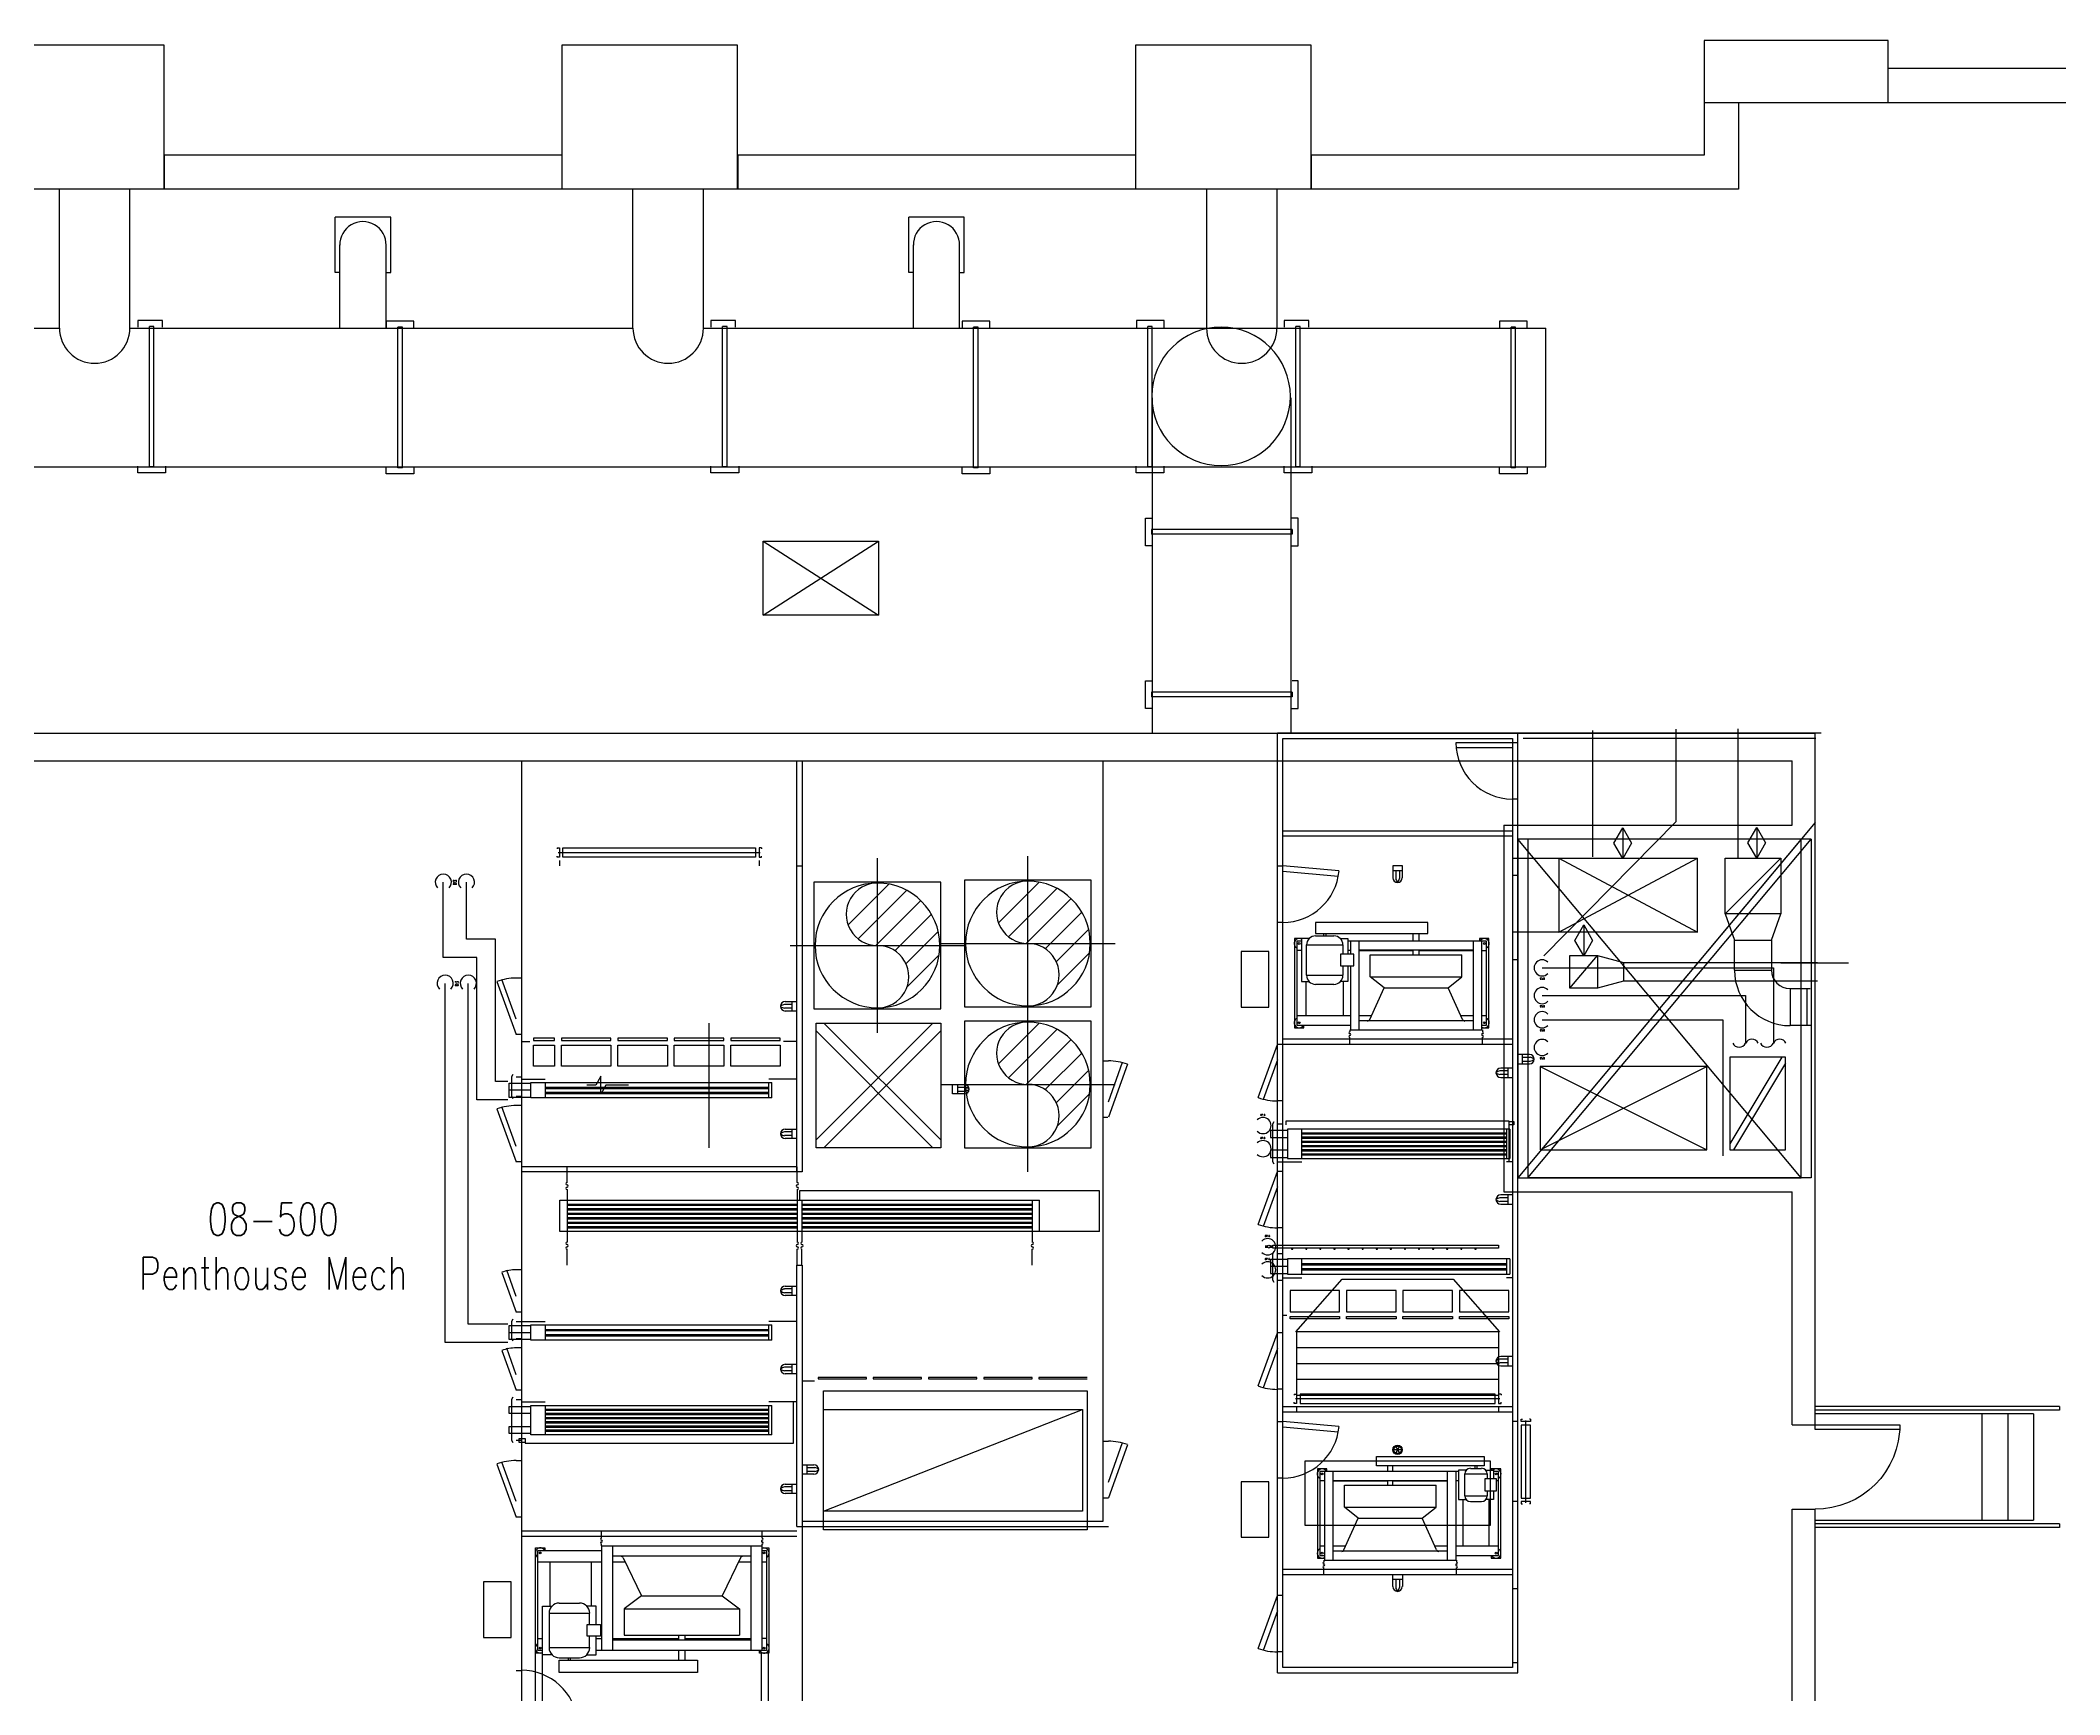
# Model space of a CAD drawing. Extents: x 11182 to 734459, y -1391328 to 152085.
# Drawn here: x 677906 to 699734, y -844940 to -827056 of the extents above; entities that cross this region are included whole.
import ezdxf
from ezdxf.enums import TextEntityAlignment as Align

# ---------------------------------------------------------------- set-up
doc = ezdxf.new("R2010")
doc.units = 0
doc.header["$LTSCALE"] = 500
doc.header["$MEASUREMENT"] = 0
for name, color, linetype in [('0_room_data', 7, 'CONTINUOUS'), ('1_Wall_Exist', 251, 'CONTINUOUS'), ('3_Text', 7, 'CONTINUOUS')]:
    doc.layers.add(name, color=color, linetype=linetype)
doc.styles.add('1_200', font='simplex.shx', dxfattribs={"width": 0.75, "height": 460})
doc.styles.add('NTS2-0MM', font='ROMANS.shx', dxfattribs={"height": 200})

# ---------------------------------------------------------------- blocks, each defined once
blk = doc.blocks.new('room_data')
at = {"layer": '3_Text', "style": '1_200', "width": 0.75}
for tag, p in [('ROOMNUM', (0, 0)), ('ROOMUSE', (0, -575))]:
    blk.add_attdef(tag, text='', height=345, dxfattribs=at).set_placement(p, align=Align.MIDDLE_CENTER)

msp = doc.modelspace()

# ---------------------------------------------------------------- linework, layer by layer
at = {"layer": '1_Wall_Exist'}
for p, q in [((695893, -827056), (695893, -828296)), ((697880, -827056), (695893, -827056)), ((697880, -827727), (697880, -827056)), ((679243, -827109), (677343, -827109)), ((679243, -828666), (679243, -827109)), ((683543, -827109), (683543, -828666)), ((685443, -827109), (683543, -827109)), ((685443, -828666), (685443, -827109)), ((689743, -827109), (689743, -828666)), ((691643, -827109), (689743, -827109)), ((691643, -828666), (691643, -827109)), ((697886, -827357), (702086, -827357)), ((695893, -827727), (716060, -827727)), ((696263, -827727), (696263, -828666)), ((683542, -828296), (679244, -828296)), ((679244, -828296), (679244, -828666)), ((689742, -828296), (685444, -828296)), ((685444, -828296), (685444, -828666)), ((695893, -828296), (691644, -828296)), ((691644, -828296), (691644, -828666)), ((696263, -828666), (658003, -828666)), ((678112, -830166), (678112, -828666)), ((678874, -830166), (678874, -828666)), ((684312, -830166), (684312, -828666)), ((685074, -830166), (685074, -828666)), ((690512, -828666), (690512, -830166)), ((691274, -828666), (691274, -830166)), ((681093, -829566), (681093, -828966)), ((681693, -828966), (681093, -828966)), ((681693, -829566), (681693, -828966)), ((687293, -829566), (687293, -828966)), ((687893, -828966), (687293, -828966)), ((687893, -829566), (687893, -828966)), ((681143, -830166), (681143, -829266)), ((681643, -830166), (681643, -829266)), ((687343, -830166), (687343, -829266)), ((687843, -830166), (687843, -829266)), ((681143, -829566), (681093, -829566)), ((681643, -829566), (681693, -829566)), ((687343, -829566), (687293, -829566)), ((687843, -829566), (687893, -829566)), ((678960, -830083), (678960, -830158)), ((679225, -830083), (678960, -830083)), ((679225, -830158), (679225, -830083)), ((681644, -830091), (681644, -830166)), ((681944, -830091), (681644, -830091)), ((681944, -830166), (681944, -830091)), ((685155, -830083), (685155, -830158)), ((685421, -830083), (685155, -830083)), ((685421, -830158), (685421, -830083)), ((687870, -830091), (687870, -830166)), ((688170, -830091), (687870, -830091)), ((688170, -830166), (688170, -830091)), ((689754, -830084), (689754, -830159)), ((690054, -830084), (689754, -830084)), ((690054, -830159), (690054, -830084)), ((691351, -830083), (691351, -830158)), ((691617, -830083), (691351, -830083)), ((691617, -830158), (691617, -830083)), ((693679, -830091), (693679, -830166)), ((693979, -830091), (693679, -830091)), ((693979, -830166), (693979, -830091)), ((672674, -830166), (678112, -830166)), ((678874, -830166), (684312, -830166)), ((679084, -831668), (679084, -830148)), ((679134, -830148), (679084, -830148)), ((679134, -831668), (679134, -830148)), ((681769, -831676), (681769, -830156)), ((681819, -830156), (681769, -830156)), ((681819, -831676), (681819, -830156)), ((685074, -830166), (694180, -830166)), ((685280, -831668), (685280, -830148)), ((685330, -830148), (685280, -830148)), ((685330, -831668), (685330, -830148)), ((687995, -831676), (687995, -830156)), ((688045, -830156), (687995, -830156)), ((688045, -831676), (688045, -830156)), ((689876, -831668), (689876, -830148)), ((689926, -830148), (689876, -830148)), ((689926, -831668), (689926, -830148)), ((691476, -831668), (691476, -830148)), ((691526, -830148), (691476, -830148)), ((691526, -831668), (691526, -830148)), ((693804, -831676), (693804, -830156)), ((693854, -830156), (693804, -830156)), ((693854, -831676), (693854, -830156)), ((694180, -831666), (694180, -830166)), ((689927, -834546), (689927, -830921)), ((691427, -834546), (691427, -830921)), ((658740, -831666), (694180, -831666)), ((678959, -831733), (678959, -831658)), ((679259, -831733), (678959, -831733)), ((679134, -831668), (679084, -831668)), ((679259, -831658), (679259, -831733)), ((681644, -831741), (681644, -831666)), ((681944, -831741), (681644, -831741)), ((681819, -831676), (681769, -831676)), ((681944, -831666), (681944, -831741)), ((685155, -831733), (685155, -831658)), ((685455, -831733), (685155, -831733)), ((685330, -831668), (685280, -831668)), ((685455, -831658), (685455, -831733)), ((687870, -831741), (687870, -831666)), ((688170, -831741), (687870, -831741)), ((688045, -831676), (687995, -831676)), ((688170, -831666), (688170, -831741)), ((689751, -831733), (689751, -831658)), ((690051, -831733), (689751, -831733)), ((689926, -831668), (689876, -831668)), ((690051, -831658), (690051, -831733)), ((691351, -831733), (691351, -831658)), ((691651, -831733), (691351, -831733)), ((691526, -831668), (691476, -831668)), ((691651, -831658), (691651, -831733)), ((693679, -831741), (693679, -831666)), ((693979, -831741), (693679, -831741)), ((693854, -831676), (693804, -831676)), ((693979, -831666), (693979, -831741)), ((689852, -832221), (689927, -832221)), ((689852, -832521), (689852, -832221)), ((691502, -832221), (691427, -832221)), ((691502, -832521), (691502, -832221)), ((685718, -832469), (686968, -832469)), ((685718, -833269), (685718, -832469)), ((685718, -832469), (686968, -833269)), ((685718, -833269), (686968, -832469)), ((686968, -832469), (686968, -833269)), ((689927, -832521), (689852, -832521)), ((691438, -832343), (689918, -832343)), ((689918, -832343), (689918, -832393)), ((691438, -832393), (689918, -832393)), ((691427, -832521), (691502, -832521)), ((691438, -832343), (691438, -832393)), ((686968, -833269), (685718, -833269)), ((689852, -833981), (689922, -833981)), ((689852, -834281), (689852, -833981)), ((691502, -833981), (691437, -833981)), ((691502, -834281), (691502, -833981)), ((691438, -834104), (689918, -834104)), ((689918, -834104), (689918, -834154)), ((691438, -834154), (689918, -834154)), ((691438, -834104), (691438, -834154)), ((689927, -834281), (689852, -834281)), ((691427, -834281), (691502, -834281)), ((667434, -834546), (697093, -834546)), ((691279, -844703), (691279, -834546)), ((697156, -834546), (691279, -834546)), ((691337, -834604), (693819, -834604)), ((691337, -844646), (691337, -834604)), ((693210, -834648), (693877, -834648)), ((693814, -834705), (693212, -834706)), ((693819, -834604), (693819, -844646)), ((693877, -844703), (693877, -834546)), ((697099, -834604), (693934, -834604)), ((694689, -835882), (694689, -834518)), ((695588, -835501), (695588, -834503)), ((696260, -835902), (696260, -834499)), ((697093, -842074), (697093, -834546)), ((667434, -834846), (696843, -834846)), ((683107, -834846), (683107, -845345)), ((686085, -839290), (686085, -834846)), ((686142, -834846), (686142, -839290)), ((689394, -843065), (689394, -834846)), ((696843, -835541), (696843, -834846)), ((693877, -835258), (693819, -835258)), ((693725, -835541), (696843, -835541)), ((693725, -835541), (693725, -839505)), ((697093, -835511), (693877, -839353)), ((694159, -836952), (695588, -835501)), ((694915, -835735), (695011, -835568)), ((695011, -835568), (695011, -835902)), ((695011, -835568), (695108, -835735)), ((696363, -835731), (696460, -835564)), ((696460, -835564), (696460, -835898)), ((696460, -835564), (696556, -835731)), ((683491, -835785), (683517, -835785)), ((683491, -835785), (683491, -835798)), ((683517, -835785), (683517, -835887)), ((683554, -835887), (683554, -835785)), ((683554, -835785), (685638, -835785)), ((685638, -835785), (685638, -835887)), ((685676, -835785), (685676, -835887)), ((685701, -835785), (685676, -835785)), ((685701, -835785), (685701, -835798)), ((693819, -835604), (691337, -835604)), ((693819, -835661), (691337, -835661)), ((696941, -839353), (693877, -835693)), ((696941, -835693), (693877, -839353)), ((696941, -835693), (693877, -835693)), ((693877, -835693), (693877, -839353)), ((697048, -835692), (693985, -835692)), ((693985, -839352), (697048, -835692)), ((693985, -835692), (693985, -839352)), ((695011, -835902), (694915, -835735)), ((695108, -835735), (695011, -835902)), ((696460, -835898), (696363, -835731)), ((696556, -835731), (696460, -835898)), ((696941, -839353), (696941, -835693)), ((697048, -835692), (697048, -839352)), ((683491, -835887), (683491, -835874)), ((683517, -835887), (683491, -835887)), ((683504, -835836), (685688, -835836)), ((683517, -835924), (683517, -835982)), ((685638, -835887), (683554, -835887)), ((685676, -835887), (685701, -835887)), ((685676, -835924), (685676, -835982)), ((685701, -835887), (685701, -835874)), ((686085, -835982), (686142, -835982)), ((686955, -837786), (686955, -835896)), ((688581, -839289), (688581, -835875)), ((691279, -835982), (691337, -835982)), ((691944, -836035), (691337, -835982)), ((692629, -835982), (692527, -835982)), ((692527, -835982), (692527, -836109)), ((692629, -836109), (692629, -835982)), ((693819, -835898), (695820, -835898)), ((694320, -836698), (695820, -835898)), ((694320, -835898), (695820, -836698)), ((694320, -835898), (694320, -836698)), ((695820, -836698), (695820, -835898)), ((696120, -836498), (696120, -835898)), ((696120, -835898), (696720, -835898)), ((696120, -836498), (696720, -835898)), ((696720, -835898), (696720, -836498)), ((682262, -836973), (682262, -836157)), ((682512, -836773), (682512, -836157)), ((687641, -836156), (686269, -836156)), ((686269, -836156), (686269, -837527)), ((686637, -836617), (687077, -836177)), ((687641, -837527), (687641, -836156)), ((689267, -836134), (687895, -836134)), ((687895, -836134), (687895, -837506)), ((688263, -836595), (688702, -836156)), ((688897, -836223), (688372, -836748)), ((689267, -837506), (689267, -836134)), ((691337, -836039), (691936, -836092)), ((692527, -836032), (692629, -836032)), ((692558, -836032), (692558, -836116)), ((692598, -836032), (692598, -836116)), ((693877, -836083), (693819, -836083)), ((687271, -836245), (686747, -836769)), ((686937, -836841), (687423, -836355)), ((688563, -836819), (689049, -836333)), ((687538, -836502), (687142, -836898)), ((689164, -836480), (688768, -836876)), ((688888, -837018), (689238, -836668)), ((691279, -836591), (691337, -836591)), ((691689, -836594), (691689, -836712)), ((692904, -836594), (691689, -836594)), ((692904, -836712), (692904, -836594)), ((694493, -836786), (694590, -836619)), ((694590, -836619), (694590, -836953)), ((694590, -836619), (694686, -836786)), ((696720, -836498), (696120, -836498)), ((696120, -836498), (696220, -836785)), ((696620, -836785), (696720, -836498)), ((682826, -836773), (682512, -836773)), ((682826, -838311), (682826, -836773)), ((686010, -836841), (687900, -836841)), ((687263, -837040), (687613, -836690)), ((687636, -836820), (689526, -836820)), ((691565, -836766), (691463, -836766)), ((691463, -836766), (691463, -837731)), ((691489, -836794), (691489, -837702)), ((691540, -836794), (691489, -836794)), ((691622, -836767), (691540, -836767)), ((691540, -836767), (691540, -837231)), ((691565, -836767), (691565, -836766)), ((691594, -836836), (691987, -836836)), ((691594, -837163), (691594, -836836)), ((691689, -836712), (692904, -836712)), ((691692, -836737), (691889, -836737)), ((691779, -836737), (691779, -836712)), ((691802, -836712), (691802, -836737)), ((691959, -836767), (692041, -836767)), ((691987, -836836), (691987, -836936)), ((692041, -836767), (692041, -836936)), ((693540, -836794), (692041, -836794)), ((692067, -836794), (692067, -836936)), ((692163, -837753), (692163, -836794)), ((692747, -836794), (692747, -836712)), ((692809, -836712), (692809, -836794)), ((693393, -836794), (693393, -837753)), ((693565, -836766), (693464, -836766)), ((693464, -836766), (693464, -836794)), ((693489, -837753), (693489, -836794)), ((693540, -837702), (693540, -836794)), ((693565, -837731), (693565, -836766)), ((695820, -836698), (693819, -836698)), ((694590, -836953), (694493, -836786)), ((694686, -836786), (694590, -836953)), ((696220, -837108), (696220, -836785)), ((696220, -836785), (696620, -836785)), ((696220, -836785), (696620, -836785)), ((696620, -836785), (696620, -837108)), ((682626, -836973), (682262, -836973)), ((682626, -838511), (682626, -836973)), ((687623, -836942), (687273, -837291)), ((689248, -836920), (688899, -837270)), ((691187, -836908), (690887, -836908)), ((690887, -836908), (690887, -837508)), ((691187, -837508), (691187, -836908)), ((691540, -836896), (691489, -836896)), ((691962, -836936), (691962, -837063)), ((692105, -836936), (691962, -836936)), ((691962, -837063), (692105, -837063)), ((691987, -837063), (691987, -837163)), ((692067, -836896), (692041, -836896)), ((692041, -837063), (692041, -837231)), ((692067, -837063), (692067, -837753)), ((692105, -837063), (692105, -836936)), ((692163, -836890), (693393, -836890)), ((692163, -836896), (692747, -836896)), ((692283, -836941), (693273, -836941)), ((692283, -837180), (692283, -836941)), ((692747, -836941), (692747, -836890)), ((692809, -836890), (692809, -836941)), ((692809, -836896), (693393, -836896)), ((693273, -837180), (693273, -836941)), ((693489, -836896), (693540, -836896)), ((693877, -836998), (693819, -836998)), ((694141, -837083), (696640, -837083)), ((694440, -837301), (694740, -836951)), ((694440, -837301), (694440, -836951)), ((694440, -836951), (694740, -836951)), ((694740, -836951), (694740, -837301)), ((694740, -836951), (695020, -837026)), ((695020, -837026), (697117, -837026)), ((695020, -837026), (695020, -837226)), ((696640, -837083), (696640, -837897)), ((696720, -837028), (697453, -837028)), ((682282, -841134), (682282, -837251)), ((682532, -840934), (682532, -837251)), ((682841, -837231), (683050, -837804)), ((683050, -837637), (682896, -837209)), ((683107, -837194), (683050, -837194)), ((691540, -837231), (691622, -837231)), ((691590, -837601), (691590, -837231)), ((691594, -837163), (691987, -837163)), ((691692, -837261), (691889, -837261)), ((692041, -837231), (691959, -837231)), ((691990, -837231), (691990, -837601)), ((692277, -837642), (692431, -837299)), ((692283, -837180), (693273, -837180)), ((692431, -837299), (692283, -837180)), ((692431, -837299), (693125, -837299)), ((693125, -837299), (693273, -837180)), ((693280, -837642), (693125, -837299)), ((694740, -837301), (694440, -837301)), ((695020, -837226), (694740, -837301)), ((697117, -837226), (695020, -837226)), ((696220, -837108), (696620, -837108)), ((696820, -837308), (696820, -837708)), ((696820, -837308), (697038, -837308)), ((697007, -837708), (697007, -837308)), ((686034, -837479), (685951, -837479)), ((686034, -837519), (685951, -837519)), ((685958, -837448), (686085, -837448)), ((686034, -837550), (686034, -837448)), ((686269, -837527), (687641, -837527)), ((687895, -837506), (689267, -837506)), ((690887, -837508), (691187, -837508)), ((694141, -837383), (696340, -837383)), ((696340, -837383), (696340, -837897)), ((685131, -837680), (685131, -839030)), ((686085, -837550), (685958, -837550)), ((686291, -838944), (687555, -837680)), ((686291, -837680), (687641, -837680)), ((686291, -839030), (686291, -837680)), ((686377, -837680), (687641, -838944)), ((687641, -837680), (687641, -839030)), ((689267, -837658), (687895, -837658)), ((687895, -837658), (687895, -839030)), ((688263, -838119), (688702, -837680)), ((688897, -837747), (688372, -838272)), ((689267, -839030), (689267, -837658)), ((691463, -837731), (691565, -837731)), ((692067, -837601), (691489, -837601)), ((691489, -837702), (692067, -837702)), ((691565, -837731), (691565, -837702)), ((692061, -837753), (692061, -837773)), ((692067, -837753), (693489, -837753)), ((692295, -837601), (692163, -837601)), ((693393, -837657), (692163, -837657)), ((693393, -837601), (693261, -837601)), ((693540, -837601), (693489, -837601)), ((693489, -837702), (693540, -837702)), ((693489, -837731), (693565, -837731)), ((693496, -837753), (693496, -837773)), ((694141, -837644), (696095, -837644)), ((696095, -837644), (696095, -839117)), ((697046, -837708), (696820, -837708)), ((683107, -837804), (683050, -837804)), ((683107, -837880), (683198, -837880)), ((683235, -837843), (683235, -837867)), ((683465, -837843), (683235, -837843)), ((683235, -837867), (683465, -837867)), ((683235, -838147), (683235, -837918)), ((683235, -837918), (683465, -837918)), ((683465, -837867), (683465, -837843)), ((683465, -837918), (683465, -838147)), ((683540, -837843), (683540, -837867)), ((684074, -837843), (683540, -837843)), ((683540, -837867), (684074, -837867)), ((683540, -838147), (683540, -837918)), ((683540, -837918), (684074, -837918)), ((684074, -837867), (684074, -837843)), ((684074, -837918), (684074, -838147)), ((684150, -837843), (684150, -837867)), ((684684, -837843), (684150, -837843)), ((684150, -837867), (684684, -837867)), ((684150, -838147), (684150, -837918)), ((684150, -837918), (684684, -837918)), ((684684, -837867), (684684, -837843)), ((684684, -837918), (684684, -838147)), ((684759, -837843), (684759, -837867)), ((685294, -837843), (684759, -837843)), ((684759, -837867), (685294, -837867)), ((684759, -838147), (684759, -837918)), ((684759, -837918), (685294, -837918)), ((685294, -837867), (685294, -837843)), ((685294, -837918), (685294, -838147)), ((685369, -837843), (685369, -837867)), ((685903, -837843), (685369, -837843)), ((685369, -837867), (685903, -837867)), ((685369, -838147), (685369, -837918)), ((685369, -837918), (685903, -837918)), ((685903, -837867), (685903, -837843)), ((685903, -837918), (685903, -838147)), ((686085, -837880), (685941, -837880)), ((686291, -837765), (687555, -839030)), ((686377, -839030), (687641, -837765)), ((688563, -838343), (689049, -837857)), ((691071, -838485), (691279, -837912)), ((693819, -837912), (691279, -837912)), ((693819, -837855), (691337, -837855)), ((692061, -837912), (692061, -837834)), ((693496, -837912), (693496, -837834)), ((683465, -838147), (683235, -838147)), ((684074, -838147), (683540, -838147)), ((684684, -838147), (684150, -838147)), ((685294, -838147), (684759, -838147)), ((685903, -838147), (685369, -838147)), ((689164, -838004), (688768, -838400)), ((688888, -838542), (689238, -838192)), ((689394, -838090), (689451, -838090)), ((689451, -838532), (689605, -838104)), ((689659, -838126), (689451, -838699)), ((691279, -838079), (691126, -838507)), ((693769, -838196), (693685, -838196)), ((693819, -838166), (693692, -838166)), ((693769, -838166), (693769, -838268)), ((694004, -838020), (693877, -838020)), ((693877, -838121), (694004, -838121)), ((693927, -838122), (693927, -838020)), ((693927, -838050), (694011, -838050)), ((693927, -838091), (694011, -838091)), ((693927, -838091), (694011, -838091)), ((694120, -839050), (695920, -838150)), ((694120, -838150), (695920, -839050)), ((695920, -838150), (694120, -838150)), ((694120, -838150), (694120, -839050)), ((695920, -839050), (695920, -838150)), ((696770, -838050), (696170, -838050)), ((696170, -838050), (696170, -839050)), ((696732, -838050), (696170, -838986)), ((696770, -838113), (696208, -839050)), ((696770, -839050), (696770, -838050)), ((682961, -838311), (682826, -838311)), ((682974, -838331), (683207, -838331)), ((682974, -838483), (682974, -838331)), ((683207, -838407), (682974, -838407)), ((683012, -838236), (683000, -838261)), ((683000, -838261), (683000, -838471)), ((683050, -838261), (683107, -838261)), ((683107, -838287), (683363, -838287)), ((683207, -838489), (683207, -838324)), ((683207, -838324), (685814, -838324)), ((683363, -838324), (683363, -838489)), ((683363, -838373), (685779, -838373)), ((683363, -838386), (685779, -838386)), ((683909, -838351), (683812, -838351)), ((683965, -838254), (683909, -838351)), ((683965, -838449), (683965, -838254)), ((684019, -838351), (683965, -838449)), ((684264, -838351), (684019, -838351)), ((686085, -838287), (685779, -838287)), ((685779, -838489), (685779, -838324)), ((685814, -838489), (685814, -838324)), ((687636, -838344), (689526, -838344)), ((687768, -838445), (687768, -838344)), ((687819, -838344), (687819, -838445)), ((687819, -838374), (687903, -838374)), ((687819, -838415), (687903, -838415)), ((693769, -838237), (693685, -838237)), ((693692, -838268), (693819, -838268)), ((682961, -838511), (682626, -838511)), ((682841, -838609), (683050, -839182)), ((683050, -839015), (682896, -838587)), ((683207, -838483), (682974, -838483)), ((683000, -838471), (683012, -838496)), ((683050, -838471), (683107, -838471)), ((683107, -838572), (683050, -838572)), ((685814, -838489), (683207, -838489)), ((683363, -838428), (685779, -838428)), ((683363, -838441), (685779, -838441)), ((687895, -838445), (687768, -838445)), ((689248, -838444), (688899, -838794)), ((691337, -838522), (691279, -838522)), ((685958, -838826), (686085, -838826)), ((686034, -838928), (686034, -838826)), ((689387, -838699), (689444, -838699)), ((691203, -838840), (691203, -838916)), ((691387, -838840), (691203, -838840)), ((691229, -838769), (691242, -838744)), ((691229, -839182), (691229, -838769)), ((691279, -838769), (691337, -838769)), ((691374, -838737), (693782, -838737)), ((691374, -838779), (691374, -838737)), ((693790, -838827), (691387, -838827)), ((691387, -838827), (691387, -839144)), ((691542, -839144), (691542, -838827)), ((693755, -838827), (693755, -839144)), ((693782, -838737), (693782, -839182)), ((693782, -838744), (693834, -838744)), ((693834, -838779), (693782, -838779)), ((693790, -838827), (693790, -839144)), ((693834, -838744), (693834, -838779)), ((686034, -838857), (685951, -838857)), ((686034, -838897), (685951, -838897)), ((686085, -838928), (685958, -838928)), ((687641, -839030), (686291, -839030)), ((687895, -839030), (689267, -839030)), ((691203, -838916), (691387, -838916)), ((691203, -839055), (691203, -839132)), ((691387, -839055), (691203, -839055)), ((691542, -838866), (693755, -838866)), ((691542, -838879), (693755, -838879)), ((691542, -838911), (693755, -838911)), ((691542, -838924), (693755, -838924)), ((691542, -838957), (693755, -838957)), ((691542, -838969), (693755, -838969)), ((691542, -839002), (693755, -839002)), ((691542, -839015), (693755, -839015)), ((691542, -839047), (693755, -839047)), ((691542, -839060), (693755, -839060)), ((694120, -839050), (695920, -839050)), ((696170, -839050), (696770, -839050)), ((683107, -839182), (683050, -839182)), ((686085, -839233), (683107, -839233)), ((683599, -839404), (683599, -839233)), ((686088, -839404), (686088, -839233)), ((691071, -839856), (691279, -839284)), ((691203, -839132), (691387, -839132)), ((691242, -839207), (691229, -839182)), ((691279, -839182), (691542, -839182)), ((691337, -839284), (691279, -839284)), ((691387, -839144), (693790, -839144)), ((691542, -839093), (693755, -839093)), ((691542, -839105), (693755, -839105)), ((693819, -839182), (693755, -839182)), ((686142, -839290), (683107, -839290)), ((683599, -839480), (683599, -840049)), ((686088, -839480), (686088, -840049)), ((686114, -839493), (686114, -839595)), ((689356, -839493), (686114, -839493)), ((689356, -839934), (689356, -839493)), ((691279, -839451), (691126, -839878)), ((693725, -839505), (696843, -839505)), ((693877, -839353), (696941, -839353)), ((697048, -839352), (693985, -839352)), ((696843, -842023), (696843, -839505)), ((683523, -839934), (683523, -839595)), ((683523, -839595), (688705, -839595)), ((683599, -839637), (686088, -839637)), ((683599, -839650), (686088, -839650)), ((683599, -839685), (686088, -839685)), ((683599, -839698), (686088, -839698)), ((686139, -839595), (686139, -840049)), ((686139, -839637), (688628, -839637)), ((686139, -839650), (688628, -839650)), ((686139, -839685), (688628, -839685)), ((686139, -839698), (688628, -839698)), ((688628, -839595), (688628, -840049)), ((688705, -839934), (688705, -839595)), ((693769, -839568), (693685, -839568)), ((693769, -839609), (693685, -839609)), ((693819, -839538), (693692, -839538)), ((693692, -839639), (693819, -839639)), ((693769, -839538), (693769, -839639)), ((689356, -839934), (683523, -839934)), ((683599, -839734), (686088, -839734)), ((683599, -839747), (686088, -839747)), ((683599, -839782), (686088, -839782)), ((683599, -839795), (686088, -839795)), ((683599, -839831), (686088, -839831)), ((683599, -839844), (686088, -839844)), ((683599, -839880), (686088, -839880)), ((683599, -839892), (686088, -839892)), ((686139, -839734), (688628, -839734)), ((686139, -839747), (688628, -839747)), ((686139, -839782), (688628, -839782)), ((686139, -839795), (688628, -839795)), ((686139, -839831), (688628, -839831)), ((686139, -839844), (688628, -839844)), ((686139, -839880), (688628, -839880)), ((686139, -839892), (688628, -839892)), ((691337, -839893), (691279, -839893)), ((683599, -840296), (683599, -840125)), ((686088, -840296), (686088, -840125)), ((686139, -840296), (686139, -840125)), ((688628, -840296), (688628, -840125)), ((691146, -840088), (691174, -840088)), ((691146, -840104), (691174, -840104)), ((691201, -840088), (691229, -840088)), ((691201, -840104), (691229, -840104)), ((691229, -840080), (693667, -840080)), ((691229, -840112), (691229, -840080)), ((693667, -840112), (691229, -840112)), ((691229, -840173), (691242, -840147)), ((691432, -840112), (691432, -840125)), ((691432, -840125), (691445, -840125)), ((691445, -840125), (691445, -840112)), ((691584, -840112), (691584, -840125)), ((691584, -840125), (691597, -840125)), ((691597, -840125), (691597, -840112)), ((691737, -840112), (691737, -840125)), ((691737, -840125), (691749, -840125)), ((691749, -840125), (691749, -840112)), ((691889, -840112), (691889, -840125)), ((691889, -840125), (691902, -840125)), ((691902, -840125), (691902, -840112)), ((692041, -840112), (692041, -840125)), ((692041, -840125), (692054, -840125)), ((692054, -840125), (692054, -840112)), ((692194, -840112), (692194, -840125)), ((692194, -840125), (692207, -840125)), ((692207, -840125), (692207, -840112)), ((692346, -840112), (692346, -840125)), ((692346, -840125), (692359, -840125)), ((692359, -840125), (692359, -840112)), ((692499, -840112), (692499, -840125)), ((692499, -840125), (692511, -840125)), ((692511, -840125), (692511, -840112)), ((692651, -840112), (692651, -840125)), ((692651, -840125), (692664, -840125)), ((692664, -840125), (692664, -840112)), ((692803, -840112), (692803, -840125)), ((692803, -840125), (692816, -840125)), ((692816, -840125), (692816, -840112)), ((692956, -840112), (692956, -840125)), ((692956, -840125), (692969, -840125)), ((692969, -840125), (692969, -840112)), ((693108, -840112), (693108, -840125)), ((693108, -840125), (693121, -840125)), ((693121, -840125), (693121, -840112)), ((693261, -840112), (693261, -840125)), ((693261, -840125), (693273, -840125)), ((693273, -840125), (693273, -840112)), ((693413, -840112), (693413, -840125)), ((693413, -840125), (693426, -840125)), ((693426, -840125), (693426, -840112)), ((693667, -840080), (693667, -840112)), ((682893, -840375), (683050, -840804)), ((683050, -840637), (682948, -840352)), ((683107, -840347), (683050, -840347)), ((686085, -843122), (686085, -840296)), ((686085, -840296), (686142, -840296)), ((686142, -840296), (686142, -845345)), ((691203, -840237), (691203, -840389)), ((691387, -840237), (691203, -840237)), ((691387, -840313), (691203, -840313)), ((691229, -840458), (691229, -840173)), ((691279, -840173), (691337, -840173)), ((693790, -840230), (691387, -840230)), ((691387, -840230), (691387, -840395)), ((691542, -840395), (691542, -840230)), ((691542, -840279), (693755, -840279)), ((691542, -840292), (693755, -840292)), ((691542, -840334), (693755, -840334)), ((691542, -840347), (693755, -840347)), ((693755, -840230), (693755, -840395)), ((693790, -840230), (693790, -840395)), ((686034, -840555), (685951, -840555)), ((686034, -840596), (685951, -840596)), ((685958, -840525), (686085, -840525)), ((686034, -840627), (686034, -840525)), ((691203, -840389), (691387, -840389)), ((691242, -840484), (691229, -840458)), ((691279, -840458), (691337, -840458)), ((691337, -840433), (691542, -840433)), ((691387, -840395), (693790, -840395)), ((691951, -840572), (691417, -840572)), ((691417, -840572), (691417, -840802)), ((691478, -841017), (691978, -840449)), ((691951, -840802), (691951, -840572)), ((691978, -840449), (693178, -840449)), ((692561, -840572), (692027, -840572)), ((692027, -840572), (692027, -840802)), ((692561, -840802), (692561, -840572)), ((693171, -840572), (692636, -840572)), ((692636, -840572), (692636, -840802)), ((693171, -840802), (693171, -840572)), ((693178, -840449), (693678, -841017)), ((693780, -840572), (693246, -840572)), ((693246, -840572), (693246, -840802)), ((693819, -840433), (693755, -840433)), ((693780, -840802), (693780, -840572)), ((683107, -840804), (683050, -840804)), ((686085, -840627), (685958, -840627)), ((691417, -840802), (691951, -840802)), ((692027, -840802), (692561, -840802)), ((692636, -840802), (693171, -840802)), ((693246, -840802), (693780, -840802)), ((682961, -840934), (682532, -840934)), ((682974, -840950), (683207, -840950)), ((682974, -841102), (682974, -840950)), ((682974, -841026), (683207, -841026)), ((683012, -840881), (683000, -840906)), ((683000, -840906), (683000, -841090)), ((683050, -840906), (683363, -840906)), ((683207, -841109), (683207, -840944)), ((683207, -840944), (685814, -840944)), ((683363, -840944), (683363, -841109)), ((683363, -840992), (685779, -840992)), ((683363, -841005), (685779, -841005)), ((686085, -840906), (685779, -840906)), ((685779, -841109), (685779, -840944)), ((685814, -841109), (685814, -840944)), ((691071, -841603), (691279, -841030)), ((691337, -841030), (691279, -841030)), ((691337, -840839), (691379, -840839)), ((691417, -840852), (691951, -840852)), ((691417, -840877), (691417, -840852)), ((691951, -840877), (691417, -840877)), ((693678, -841017), (691478, -841017)), ((691486, -841017), (691486, -841792)), ((691951, -840852), (691951, -840877)), ((692027, -840852), (692561, -840852)), ((692027, -840877), (692027, -840852)), ((692561, -840877), (692027, -840877)), ((692561, -840852), (692561, -840877)), ((692636, -840852), (693171, -840852)), ((692636, -840877), (692636, -840852)), ((693171, -840877), (692636, -840877)), ((693171, -840852), (693171, -840877)), ((693246, -840852), (693780, -840852)), ((693246, -840877), (693246, -840852)), ((693780, -840877), (693246, -840877)), ((693670, -841017), (693670, -841792)), ((693780, -840852), (693780, -840877)), ((693819, -840839), (693818, -840839)), ((682961, -841134), (682282, -841134)), ((682893, -841219), (683050, -841649)), ((683050, -841482), (682948, -841196)), ((683207, -841102), (682974, -841102)), ((683000, -841090), (683012, -841115)), ((683050, -841090), (683107, -841090)), ((683107, -841192), (683050, -841192)), ((685814, -841109), (683207, -841109)), ((683363, -841047), (685779, -841047)), ((683363, -841060), (685779, -841060)), ((691279, -841197), (691126, -841625)), ((691486, -841189), (693670, -841189)), ((686034, -841400), (685951, -841400)), ((686034, -841441), (685951, -841441)), ((685958, -841369), (686085, -841369)), ((686085, -841471), (685958, -841471)), ((686034, -841471), (686034, -841369)), ((691486, -841360), (693670, -841360)), ((693769, -841314), (693685, -841314)), ((693769, -841355), (693685, -841355)), ((693819, -841284), (693692, -841284)), ((693692, -841385), (693819, -841385)), ((693769, -841284), (693769, -841385)), ((683107, -841649), (683050, -841649)), ((686142, -841547), (686276, -841547)), ((686313, -841510), (686313, -841528)), ((686835, -841510), (686313, -841510)), ((686313, -841528), (686835, -841528)), ((686371, -843157), (686371, -841657)), ((686371, -841657), (689221, -841657)), ((686835, -841528), (686835, -841510)), ((686910, -841510), (686910, -841528)), ((687432, -841510), (686910, -841510)), ((686910, -841528), (687432, -841528)), ((687432, -841528), (687432, -841510)), ((687507, -841510), (687507, -841528)), ((688029, -841510), (687507, -841510)), ((687507, -841528), (688029, -841528)), ((688029, -841528), (688029, -841510)), ((688104, -841510), (688104, -841528)), ((688626, -841510), (688104, -841510)), ((688104, -841528), (688626, -841528)), ((688626, -841528), (688626, -841510)), ((688701, -841510), (688701, -841528)), ((689223, -841510), (688701, -841510)), ((688701, -841528), (689223, -841528)), ((689221, -841657), (689221, -843157)), ((691337, -841639), (691279, -841639)), ((691486, -841531), (693670, -841531)), ((682974, -841826), (683207, -841826)), ((682974, -841902), (682974, -841826)), ((683207, -841902), (682974, -841902)), ((683012, -841725), (683000, -841750)), ((683000, -841750), (683000, -842189)), ((683050, -841750), (683107, -841750)), ((683107, -841776), (683363, -841776)), ((683207, -842131), (683207, -841814)), ((683207, -841814), (685814, -841814)), ((683363, -841814), (683363, -842131)), ((683363, -841853), (685779, -841853)), ((683363, -841865), (685779, -841865)), ((683363, -841898), (685779, -841898)), ((686085, -841776), (685779, -841776)), ((685779, -842131), (685779, -841814)), ((685814, -842131), (685814, -841814)), ((686048, -842220), (686048, -841776)), ((686371, -842957), (689171, -841857)), ((686371, -841857), (689171, -841857)), ((689171, -841857), (689171, -842957)), ((693819, -841830), (691337, -841830)), ((693819, -841887), (691337, -841887)), ((691460, -841691), (691460, -841703)), ((691460, -841691), (691486, -841691)), ((691460, -841792), (691460, -841780)), ((691486, -841792), (691460, -841792)), ((693683, -841741), (691473, -841741)), ((691486, -841703), (693670, -841703)), ((691486, -841830), (691486, -841887)), ((691523, -841691), (691523, -841792)), ((693633, -841691), (691523, -841691)), ((691523, -841792), (693633, -841792)), ((693633, -841792), (693633, -841691)), ((693696, -841691), (693670, -841691)), ((693670, -841792), (693696, -841792)), ((693670, -841830), (693670, -841887)), ((693696, -841691), (693696, -841703)), ((693696, -841792), (693696, -841780)), ((699733, -841826), (697093, -841826)), ((699733, -841866), (697093, -841866)), ((699453, -841906), (697093, -841906)), ((698893, -841906), (698893, -843054)), ((699173, -841906), (699173, -843054)), ((699453, -841906), (699453, -843054)), ((699733, -841826), (699733, -841866)), ((682974, -842042), (683207, -842042)), ((682974, -842118), (682974, -842042)), ((683207, -842118), (682974, -842118)), ((683363, -841911), (685779, -841911)), ((683363, -841943), (685779, -841943)), ((683363, -841956), (685779, -841956)), ((683363, -841989), (685779, -841989)), ((683363, -842001), (685779, -842001)), ((683363, -842034), (685779, -842034)), ((683363, -842047), (685779, -842047)), ((683363, -842079), (685779, -842079)), ((683363, -842092), (685779, -842092)), ((691279, -841989), (691337, -841989)), ((691944, -842042), (691337, -841989)), ((691337, -842046), (691936, -842099)), ((693877, -841989), (693819, -841989)), ((693914, -841963), (693927, -841963)), ((693914, -841989), (693914, -841963)), ((694016, -841989), (693914, -841989)), ((693914, -842026), (693914, -842815)), ((694016, -842026), (693914, -842026)), ((693965, -842865), (693965, -841976)), ((694016, -841963), (694003, -841963)), ((694016, -841963), (694016, -841989)), ((694016, -842815), (694016, -842026)), ((696843, -842023), (698007, -842023)), ((698007, -842074), (697093, -842074)), ((698007, -842074), (697989, -842201)), ((698007, -842023), (698007, -842074)), ((683000, -842189), (683012, -842214)), ((683050, -842189), (683107, -842189)), ((683083, -842172), (683145, -842172)), ((683083, -842213), (683083, -842172)), ((683145, -842213), (683083, -842213)), ((683145, -842172), (683145, -842220)), ((683145, -842220), (686048, -842220)), ((685814, -842131), (683207, -842131)), ((689394, -842201), (689451, -842201)), ((689451, -842644), (689605, -842216)), ((689659, -842238), (689451, -842811)), ((692619, -842293), (692537, -842293)), ((692558, -842329), (692598, -842258)), ((692558, -842258), (692598, -842329)), ((697968, -842288), (697937, -842373)), ((697989, -842201), (697968, -842288)), ((682841, -842448), (683050, -843020)), ((683050, -842853), (682896, -842426)), ((683107, -842411), (683050, -842411)), ((686142, -842455), (686269, -842455)), ((686269, -842557), (686142, -842557)), ((686193, -842455), (686193, -842557)), ((686193, -842486), (686277, -842486)), ((686193, -842526), (686277, -842526)), ((691578, -843112), (691578, -842412)), ((691578, -842412), (693578, -842412)), ((691813, -842500), (691711, -842500)), ((691711, -842500), (691711, -843465)), ((691737, -842528), (691737, -843436)), ((693235, -842528), (691737, -842528)), ((691787, -842528), (691787, -843487)), ((691813, -842528), (691813, -842500)), ((691883, -843487), (691883, -842528)), ((692351, -842468), (692351, -842366)), ((692351, -842366), (693515, -842366)), ((693515, -842468), (692351, -842468)), ((692474, -842528), (692474, -842468)), ((692523, -842468), (692523, -842528)), ((693114, -842528), (693114, -843487)), ((693210, -843487), (693210, -842528)), ((693319, -842514), (693235, -842514)), ((693235, -842514), (693235, -842832)), ((693304, -842554), (693547, -842554)), ((693304, -842792), (693304, -842554)), ((693365, -842494), (693486, -842494)), ((693417, -842494), (693417, -842468)), ((693434, -842468), (693434, -842494)), ((693515, -842366), (693515, -842468)), ((693532, -842514), (693616, -842514)), ((693547, -842554), (693547, -842609)), ((693578, -842412), (693578, -843112)), ((693692, -842500), (693591, -842500)), ((693591, -842500), (693591, -842514)), ((693616, -842514), (693616, -842609)), ((693667, -842528), (693616, -842528)), ((693667, -843436), (693667, -842528)), ((693692, -843465), (693692, -842500)), ((697853, -842531), (697800, -842602)), ((697899, -842454), (697853, -842531)), ((697937, -842373), (697899, -842454)), ((686034, -842695), (685951, -842695)), ((686034, -842736), (685951, -842736)), ((685958, -842665), (686085, -842665)), ((686085, -842766), (685958, -842766)), ((686034, -842766), (686034, -842665)), ((691187, -842639), (690887, -842639)), ((690887, -842639), (690887, -843239)), ((691187, -843239), (691187, -842639)), ((691279, -842598), (691337, -842598)), ((691787, -842630), (691737, -842630)), ((691883, -842624), (693114, -842624)), ((691883, -842630), (692474, -842630)), ((692003, -842675), (692994, -842675)), ((692003, -842914), (692003, -842675)), ((692474, -842675), (692474, -842624)), ((692523, -842624), (692523, -842675)), ((692523, -842630), (693114, -842630)), ((692994, -842914), (692994, -842675)), ((693235, -842630), (693210, -842630)), ((693522, -842609), (693522, -842736)), ((693648, -842609), (693522, -842609)), ((693522, -842736), (693648, -842736)), ((693547, -842736), (693547, -842792)), ((693616, -842736), (693616, -842832)), ((693648, -842736), (693648, -842609)), ((693667, -842630), (693648, -842630)), ((697673, -842729), (697601, -842783)), ((697739, -842669), (697673, -842729)), ((697800, -842602), (697739, -842669)), ((689171, -842957), (686371, -842957)), ((689394, -842811), (689451, -842811)), ((692003, -842914), (692994, -842914)), ((692152, -843033), (692003, -842914)), ((692845, -843033), (692994, -842914)), ((693235, -842832), (693319, -842832)), ((693286, -843335), (693286, -842832)), ((693304, -842792), (693547, -842792)), ((693365, -842852), (693486, -842852)), ((693616, -842832), (693532, -842832)), ((693565, -842832), (693565, -843335)), ((693877, -842852), (693819, -842852)), ((693914, -842815), (694016, -842815)), ((694016, -842852), (693914, -842852)), ((693914, -842852), (693914, -842878)), ((693914, -842878), (693927, -842878)), ((694016, -842878), (694003, -842878)), ((694016, -842878), (694016, -842852)), ((696843, -842937), (697093, -842937)), ((696843, -846584), (696843, -842937)), ((697182, -842932), (697093, -842937)), ((697093, -846884), (697093, -842937)), ((697271, -842919), (697182, -842932)), ((697358, -842897), (697271, -842919)), ((697443, -842867), (697358, -842897)), ((697524, -842829), (697443, -842867)), ((697601, -842783), (697524, -842829)), ((683107, -843020), (683050, -843020)), ((686085, -843173), (683107, -843173)), ((683971, -843250), (683971, -843173)), ((685710, -843250), (685710, -843173)), ((686085, -843122), (689451, -843122)), ((686142, -843065), (689394, -843065)), ((689221, -843157), (686371, -843157)), ((693578, -843112), (691578, -843112)), ((691997, -843376), (692152, -843033)), ((692152, -843033), (692845, -843033)), ((693000, -843376), (692845, -843033)), ((697093, -843054), (699453, -843054)), ((699733, -843094), (697093, -843094)), ((699733, -843134), (697093, -843134)), ((699733, -843094), (699733, -843134)), ((686085, -843230), (683107, -843230)), ((683259, -843354), (683361, -843354)), ((683259, -845384), (683259, -843354)), ((683285, -843382), (683977, -843382)), ((683285, -844462), (683285, -843382)), ((683361, -843354), (683361, -843382)), ((683971, -843332), (683971, -843311)), ((683977, -843332), (685704, -843332)), ((683977, -844462), (683977, -843332)), ((684090, -843332), (684090, -844462)), ((685591, -844462), (685591, -843332)), ((685704, -843332), (685704, -844462)), ((685704, -843354), (685780, -843354)), ((685704, -843382), (685755, -843382)), ((685710, -843332), (685710, -843311)), ((685755, -843382), (685755, -844462)), ((685780, -843354), (685780, -844491)), ((690887, -843239), (691187, -843239)), ((691787, -843335), (691737, -843335)), ((691737, -843436), (691787, -843436)), ((692016, -843335), (691883, -843335)), ((693114, -843391), (691883, -843391)), ((693114, -843335), (692982, -843335)), ((693667, -843335), (693210, -843335)), ((693210, -843436), (693667, -843436)), ((693591, -843436), (693591, -843465)), ((683977, -843509), (683285, -843509)), ((683412, -843509), (683412, -843983)), ((683862, -843983), (683862, -843509)), ((685591, -843445), (684090, -843445)), ((684230, -843509), (684090, -843509)), ((684206, -843461), (684405, -843871)), ((685475, -843461), (685276, -843871)), ((685591, -843509), (685452, -843509)), ((685755, -843509), (685704, -843509)), ((693819, -843589), (691337, -843589)), ((693819, -843646), (691337, -843646)), ((691711, -843465), (691787, -843465)), ((691781, -843487), (691781, -843508)), ((691781, -843646), (691781, -843569)), ((691787, -843487), (693210, -843487)), ((692527, -843773), (692527, -843646)), ((692629, -843646), (692629, -843773)), ((693216, -843487), (693216, -843508)), ((693216, -843646), (693216, -843569)), ((693591, -843465), (693692, -843465)), ((682997, -843721), (682697, -843721)), ((682697, -843721), (682697, -844321)), ((682997, -844321), (682997, -843721)), ((684405, -843871), (684218, -844014)), ((684405, -843871), (685276, -843871)), ((685276, -843871), (685463, -844014)), ((691071, -844441), (691279, -843868)), ((691337, -843868), (691279, -843868)), ((692629, -843697), (692527, -843697)), ((692558, -843697), (692558, -843781)), ((692598, -843697), (692598, -843781)), ((693877, -843798), (693819, -843798)), ((683335, -843983), (683438, -843983)), ((683335, -844510), (683335, -843983)), ((683405, -844060), (683843, -844060)), ((683405, -844060), (683405, -844432)), ((683515, -843951), (683734, -843951)), ((683913, -843983), (683811, -843983)), ((683843, -844183), (683843, -844060)), ((683913, -844183), (683913, -843983)), ((684218, -844014), (685463, -844014)), ((684218, -844014), (684218, -844298)), ((685463, -844014), (685463, -844298)), ((691279, -844035), (691126, -844463)), ((683818, -844310), (683818, -844183)), ((683818, -844183), (683961, -844183)), ((683961, -844310), (683818, -844310)), ((683843, -844432), (683843, -844310)), ((683913, -844510), (683913, -844310)), ((683961, -844183), (683961, -844310)), ((684218, -844298), (685463, -844298)), ((684806, -844298), (684806, -844349)), ((684875, -844349), (684875, -844298)), ((682697, -844321), (682997, -844321)), ((683335, -844491), (683259, -844491)), ((683285, -844335), (683335, -844335)), ((683335, -844462), (683285, -844462)), ((683330, -844491), (683330, -845384)), ((683438, -844510), (683335, -844510)), ((683405, -844432), (683843, -844432)), ((683811, -844510), (683913, -844510)), ((683913, -844335), (683977, -844335)), ((685755, -844462), (683913, -844462)), ((684090, -844335), (684806, -844335)), ((684090, -844349), (685591, -844349)), ((684806, -844462), (684806, -844567)), ((684875, -844335), (685591, -844335)), ((684875, -844567), (684875, -844462)), ((685679, -844491), (685679, -844462)), ((685780, -844491), (685679, -844491)), ((685703, -845384), (685703, -844491)), ((685755, -844335), (685704, -844335)), ((685775, -844491), (685775, -845384)), ((691337, -844478), (691279, -844478)), ((683050, -844678), (683107, -844678)), ((683513, -844567), (685009, -844567)), ((683513, -844700), (683513, -844567)), ((685009, -844700), (683513, -844700)), ((683515, -844541), (683734, -844541)), ((683611, -844541), (683611, -844567)), ((683638, -844567), (683638, -844541)), ((685009, -844567), (685009, -844700)), ((691279, -844703), (693877, -844703)), ((693819, -844646), (691337, -844646)), ((693877, -844598), (693819, -844598))]:
    msp.add_line(p, q, dxfattribs=at)
at = {"layer": '1_Wall_Exist', "extrusion": (0, 0, -1)}
msp.add_circle((-690670, -830905), 749, dxfattribs=at)
at = {"layer": '1_Wall_Exist'}
for centre, radius in [((691514, -836820), 9.52), ((693515, -836820), 9.52), ((691514, -837677), 9.52), ((693515, -837677), 9.52), ((691187, -840096), 15.9), ((692578, -842293), 50.8), ((692578, -842293), 40.6), ((691762, -842554), 9.52), ((693642, -842554), 9.52), ((683310, -843408), 9.52), ((685730, -843408), 9.52), ((691762, -843411), 9.52), ((693642, -843411), 9.52), ((683310, -844437), 9.52), ((685730, -844437), 9.52)]:
    msp.add_circle(centre, radius, dxfattribs=at)
for centre, radius, start, end in [((681393, -829266), 250, 358.9459, 181.2603), ((687593, -829266), 250, 358.9459, 181.2603), ((678493, -830166), 381, 180, 0), ((684693, -830166), 381, 180, 0), ((690893, -830166), 381, 180, 0), ((693819, -834648), 610, 180, 270), ((682262, -836157), 87.5, 315, 225), ((682512, -836157), 87.5, 315, 225), ((691337, -835982), 610, 270, 354.9996), ((692578, -836109), 50.8, 180, 0), ((692657, -836096), 102, 191.6323, 218.7725), ((692499, -836096), 102, 321.2275, 348.3677), ((691514, -836820), 54, 61.7744, 241.9275), ((691692, -836836), 98.4, 90, 180), ((691889, -836836), 98.4, 0, 90), ((693515, -836820), 54, 298.0725, 151.9275), ((694141, -837083), 87.5, 45, 315), ((682282, -837251), 87.5, 315, 225), ((682532, -837251), 87.5, 315, 225), ((683050, -837804), 610, 90, 110), ((691692, -837163), 98.4, 180, 270), ((691889, -837163), 98.4, 270, 0), ((694141, -837383), 87.5, 45, 315), ((696820, -837108), 600, 180, 270), ((696820, -837108), 200, 180, 270), ((685958, -837499), 50.8, 90, 270), ((685971, -837578), 102, 101.6303, 128.7713), ((685971, -837420), 102, 231.2287, 258.3697), ((691514, -837677), 54, 118.0725, 331.9275), ((692253, -837632), 25.7, 270, 335.9976), ((693303, -837632), 25.7, 204.0024, 270), ((693515, -837677), 54, 241.9275, 61.9275), ((694141, -837644), 87.5, 45, 315), ((692061, -837784), 10.2, 90, 270), ((692061, -837824), 10.2, 90, 270), ((692061, -837804), 10.2, 270, 90), ((693496, -837804), 10.2, 90, 270), ((693496, -837784), 10.2, 270, 90), ((693496, -837824), 10.2, 270, 90), ((694141, -837944), 87.5, 45, 315), ((696270, -837864), 77.1, 204.8456, 335.1544), ((696408, -837928), 74.3, 24.6994, 155.3006), ((696570, -837864), 77.1, 204.8456, 335.1544), ((696708, -837928), 74.3, 24.6994, 155.3006), ((689451, -838699), 610, 70.0001, 90), ((693692, -838217), 50.8, 90, 270), ((693705, -838296), 102, 101.6303, 128.7713), ((694004, -838071), 50.8, 270, 90), ((693991, -838150), 102, 51.2287, 78.3697), ((693991, -837991), 102, 281.6303, 308.7713), ((693991, -837991), 102, 281.6303, 308.7713), ((687895, -838395), 50.8, 270, 90), ((687882, -838474), 102, 51.2287, 78.3697), ((687882, -838315), 102, 281.6303, 308.7713), ((693705, -838137), 102, 231.2287, 258.3697), ((683050, -839182), 610, 90, 110), ((691279, -837912), 610, 250.0001, 270), ((685958, -838877), 50.8, 90, 270), ((691123, -838788), 87.5, 225, 135), ((685971, -838956), 102, 101.6303, 128.7713), ((685971, -838798), 102, 231.2287, 258.3697), ((691123, -839038), 87.5, 225, 135), ((683599, -839417), 12.7, 90, 270), ((683599, -839468), 12.7, 90, 270), ((683599, -839442), 12.7, 270, 90), ((686088, -839442), 12.7, 90, 270), ((686088, -839417), 12.7, 270, 90), ((686088, -839468), 12.7, 270, 90), ((693692, -839588), 50.8, 90, 270), ((693705, -839668), 102, 101.6303, 128.7713), ((693705, -839509), 102, 231.2287, 258.3697), ((691279, -839284), 610, 250.0001, 270), ((683599, -840061), 12.7, 90, 270), ((683599, -840112), 12.7, 90, 270), ((683599, -840087), 12.7, 270, 90), ((686088, -840087), 12.7, 90, 270), ((686088, -840061), 12.7, 270, 90), ((686088, -840112), 12.7, 270, 90), ((686139, -840061), 12.7, 90, 270), ((686139, -840112), 12.7, 90, 270), ((686139, -840087), 12.7, 270, 90), ((688628, -840087), 12.7, 90, 270), ((688628, -840061), 12.7, 270, 90), ((688628, -840112), 12.7, 270, 90), ((691173, -840098), 87.5, 225, 135), ((683050, -840804), 457, 90, 110.0001), ((691173, -840348), 87.5, 225, 135), ((685958, -840576), 50.8, 90, 270), ((685971, -840655), 102, 101.6303, 128.7713), ((685971, -840496), 102, 231.2287, 258.3697), ((683050, -841649), 457, 90, 110.0001), ((685958, -841420), 50.8, 90, 270), ((685971, -841500), 102, 101.6303, 128.7713), ((685971, -841341), 102, 231.2287, 258.3697), ((693692, -841335), 50.8, 90, 270), ((693705, -841414), 102, 101.6303, 128.7713), ((693705, -841255), 102, 231.2287, 258.3697), ((691279, -841030), 610, 250.0001, 270), ((691337, -841989), 610, 270, 354.9996), ((689451, -842811), 610, 70.0001, 90), ((683050, -843020), 610, 90, 110), ((686269, -842506), 50.8, 270, 90), ((686256, -842585), 102, 51.2287, 78.3697), ((686256, -842427), 102, 281.6303, 308.7713), ((691762, -842554), 54, 28.0725, 241.9275), ((693365, -842554), 60.7, 90, 180), ((693486, -842554), 60.7, 0, 90), ((693642, -842554), 54, 298.0725, 132.7652), ((685958, -842716), 50.8, 90, 270), ((685971, -842795), 102, 101.6303, 128.7713), ((685971, -842636), 102, 231.2287, 258.3697), ((693365, -842792), 60.7, 180, 270), ((693486, -842792), 60.7, 270, 0), ((683310, -843408), 54, 28.0725, 241.9275), ((683971, -843261), 10.2, 90, 270), ((683971, -843301), 10.2, 90, 270), ((683971, -843281), 10.2, 270, 90), ((685710, -843281), 10.2, 90, 270), ((685730, -843408), 54, 298.0725, 118.0725), ((685710, -843261), 10.2, 270, 90), ((685710, -843301), 10.2, 270, 90), ((691762, -843411), 54, 118.0725, 298.0725), ((691974, -843366), 25.7, 270, 335.9976), ((693024, -843366), 25.7, 204.0024, 270), ((693642, -843411), 54, 208.0725, 61.9275), ((684181, -843472), 27.6, 23.9985, 90), ((685500, -843472), 27.6, 90, 156.0002), ((691781, -843518), 10.2, 90, 270), ((691781, -843558), 10.2, 90, 270), ((691781, -843538), 10.2, 270, 90), ((693216, -843538), 10.2, 90, 270), ((693216, -843518), 10.2, 270, 90), ((693216, -843558), 10.2, 270, 90), ((692578, -843773), 50.8, 180, 0), ((692657, -843760), 102, 191.6323, 218.7725), ((692499, -843760), 102, 321.2275, 348.3677), ((683515, -844060), 110, 90, 180), ((683734, -844060), 110, 0, 90), ((683310, -844437), 54, 118.0725, 298.2256), ((683515, -844432), 110, 180, 270), ((683734, -844432), 110, 270, 0), ((685730, -844437), 54, 208.0725, 61.9275), ((691279, -843868), 610, 250.0001, 270), ((683107, -845287), 610, 5.0003, 90)]:
    msp.add_arc(centre, radius, start, end, dxfattribs=at)
for centre, major_axis, start_param, end_param in [((686955, -836841), (-477, 477), -0.785398, 2.356194), ((686955, -836504), (239, 239), 0.785398, 3.926991), ((686955, -836841), (477, 477), 3.926991, 7.068583), ((688581, -836820), (-477, 477), -0.785398, 2.356194), ((688581, -836482), (239, 239), 0.785398, 3.926991), ((688581, -836820), (477, 477), 3.926991, 7.068583), ((686955, -837179), (-239, 239), 2.356194, 5.497787), ((688581, -837157), (-239, 239), 2.356194, 5.497787), ((688581, -838344), (-477, 477), -0.785398, 2.356194), ((688581, -838006), (239, 239), 0.785398, 3.926991), ((688581, -838344), (477, 477), 3.926991, 7.068583), ((688581, -838681), (-239, 239), 2.356194, 5.497787)]:
    msp.add_ellipse(centre, major_axis=major_axis, ratio=1, start_param=start_param, end_param=end_param, dxfattribs=at)

# ---------------------------------------------------------------- block references
at = {"layer": '0_room_data', "xscale": 1.018417926029456, "yscale": 1.018417926029456, "zscale": 1.018417926029456}
msp.add_blockref('room_data', (680423, -839800), dxfattribs=at).add_auto_attribs({'ROOMNUM': '08-500', 'ROOMUSE': 'Penthouse Mech'})

# ---------------------------------------------------------------- texts
at = {"layer": '1_Wall_Exist', "style": 'NTS2-0MM', "text_generation_flag": 4}
for p in [(682378, -836159), (682398, -837253)]:
    msp.add_text('87.5', height=17.4, rotation=90, dxfattribs=at).set_placement(p, align=Align.MIDDLE)
at = {"layer": '1_Wall_Exist', "style": 'NTS2-0MM'}
for rotation, p in [(90, (682396, -836159)), (90, (682416, -837253)), (180, (694143, -837199)), (180, (694143, -837499)), (180, (694143, -837760)), (180, (694143, -838060))]:
    msp.add_text('87.5', height=17.4, rotation=rotation, dxfattribs=at).set_placement(p, align=Align.MIDDLE)
for p in [(691121, -838672), (691121, -838922), (691171, -839982), (691171, -840232)]:
    msp.add_text('87.5', height=17.4, dxfattribs=at).set_placement(p, align=Align.MIDDLE)

doc.saveas('drawing.dxf')
